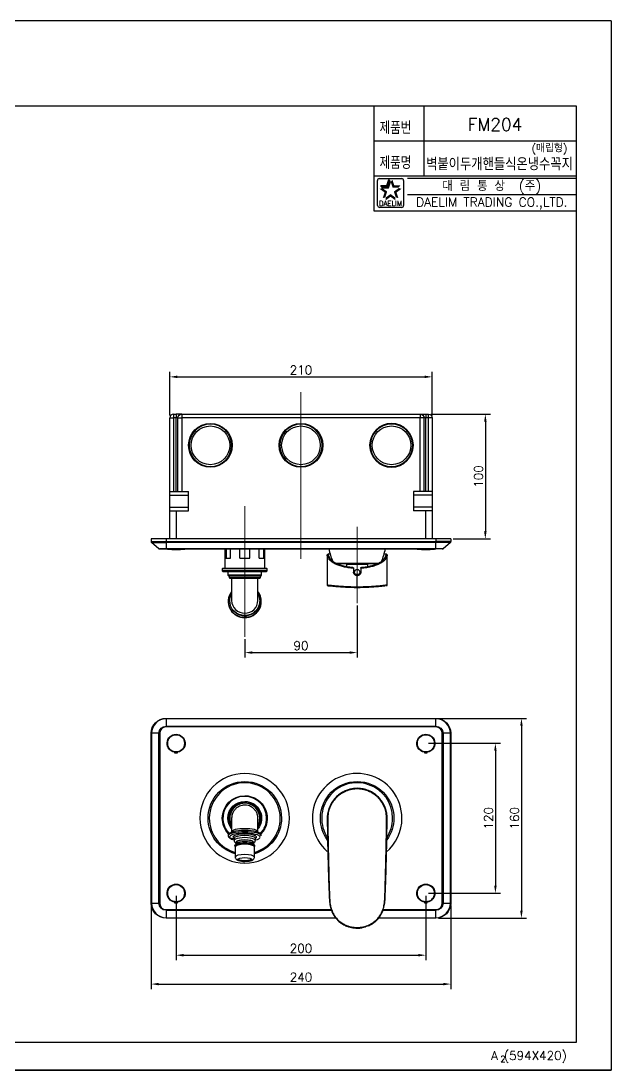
# Model space of a CAD drawing. Extents: x -3655 to -3061, y -16488 to -16068.
# Drawn here: x -3297.6 to -3061.4, y -16487.6 to -16067.6 of the extents above; entities that cross this region are included whole.
import ezdxf
from ezdxf.enums import TextEntityAlignment as Align

# ---------------------------------------------------------------- set-up
doc = ezdxf.new("R2010")
doc.units = 0
doc.header["$LTSCALE"] = 7
doc.header["$MEASUREMENT"] = 0
doc.linetypes.add('CENTER2', pattern=[28.575, 19.05, -3.175, 3.175, -3.175])
doc.layers.get('0').update_dxf_attribs({"color": 2, "linetype": 'CONTINUOUS'})
for name, color, linetype in [('D', 2, 'CONTINUOUS'), ('DIM', 2, 'CONTINUOUS'), ('DWG', 7, 'CONTINUOUS'), ('TXT', 4, 'CONTINUOUS')]:
    doc.layers.add(name, color=color, linetype=linetype)
doc.layers.add('중심선', color=1, linetype='CENTER2', lineweight=9)
doc.styles.add('GHS', font='ROMANS', dxfattribs={"bigfont": 'GHS'})
doc.styles.add('ROMANS', font='romans')

msp = doc.modelspace()

# ---------------------------------------------------------------- linework, layer by layer
for p, q in [((-3061.38, -16067.55), (-3655.38, -16067.55)), ((-3655.38, -16487.55), (-3061.38, -16487.55)), ((-3061.38, -16487.55), (-3655.38, -16487.55))]:
    msp.add_line(p, q)
at = {"color": 4}
for p, q in [((-3624.38, -16101.55), (-3075.38, -16101.55)), ((-3075.38, -16101.55), (-3075.38, -16476.55)), ((-3075.38, -16476.55), (-3624.38, -16476.55))]:
    msp.add_line(p, q, dxfattribs=at)
at = {"color": 7}
for p, q in [((-3156.38, -16101.55), (-3156.38, -16143.55)), ((-3136.38, -16101.55), (-3136.38, -16129.55)), ((-3156.38, -16115.55), (-3075.38, -16115.55)), ((-3156.38, -16129.55), (-3075.38, -16129.55)), ((-3156.38, -16143.55), (-3075.38, -16143.55))]:
    msp.add_line(p, q, dxfattribs=at)
at = {"color": 2, "linetype": 'Continuous'}
for p, q in [((-3154.9, -16141.42), (-3154.9, -16131.42)), ((-3154.15, -16130.67), (-3145.15, -16130.67)), ((-3144.4, -16131.42), (-3144.4, -16141.42)), ((-3142.88, -16130.55), (-3075.38, -16130.55)), ((-3142.88, -16137.05), (-3075.38, -16137.05)), ((-3145.15, -16142.17), (-3153.9, -16142.17))]:
    msp.add_line(p, q, dxfattribs=at)
at = {"color": 2}
for p, q in [((-3151.14, -16133.37), (-3150.39, -16131.06)), ((-3150.47, -16134.29), (-3149.72, -16131.98)), ((-3149.72, -16131.98), (-3150.39, -16131.06)), ((-3153.56, -16133.37), (-3151.14, -16133.37)), ((-3152.9, -16134.29), (-3153.56, -16133.37)), ((-3152.9, -16134.29), (-3150.47, -16134.29))]:
    msp.add_line(p, q, dxfattribs=at)
at = {"color": 2, "linetype": 'Continuous'}
for centre, radius, start, end in [((-3154.15, -16131.42), 0.75, 90, 180), ((-3145.15, -16131.42), 0.75, 0, 90), ((-3154.02, -16141.29), 0.884, 188.1301, 278.1301), ((-3145.15, -16141.42), 0.75, 270, 0)]:
    msp.add_arc(centre, radius, start, end, dxfattribs=at)
at = {"color": 2}
for points in [[(-3151.14, -16133.37), (-3150.47, -16134.29), (-3150.39, -16131.06), (-3149.72, -16131.98)], [(-3148.91, -16131.06), (-3149.57, -16131.98), (-3148.16, -16133.37), (-3148.82, -16134.29)], [(-3152.06, -16136.2), (-3150.98, -16135.85), (-3154.02, -16134.78), (-3152.94, -16134.43)], [(-3153.56, -16133.37), (-3152.9, -16134.29), (-3151.14, -16133.37), (-3150.47, -16134.29)], [(-3152.81, -16138.51), (-3151.73, -16138.16), (-3152.06, -16136.2), (-3150.98, -16135.85)], [(-3148.16, -16133.37), (-3148.82, -16134.29), (-3145.73, -16133.37), (-3146.4, -16134.29)], [(-3145.28, -16134.78), (-3146.35, -16134.43), (-3147.24, -16136.2), (-3148.32, -16135.85)], [(-3147.24, -16136.2), (-3148.32, -16135.85), (-3146.49, -16138.51), (-3147.57, -16138.16)], [(-3149.65, -16137.95), (-3149.65, -16136.82), (-3151.61, -16139.38), (-3151.61, -16138.24)], [(-3147.69, -16139.38), (-3147.69, -16138.24), (-3149.65, -16137.95), (-3149.65, -16136.82)]]:
    msp.add_solid(points, dxfattribs=at)
at = {"layer": 'D', "color": 2}
msp.add_line((-3061.38, -16067.55), (-3061.38, -16487.55), dxfattribs=at)
at = {"layer": 'D'}
for p, q in [((-3238.01, -16225.44), (-3238.01, -16208.04)), ((-3235.01, -16210.04), (-3136.01, -16210.04)), ((-3133.01, -16225.44), (-3133.01, -16208.04)), ((-3133.51, -16224.94), (-3109.69, -16224.94)), ((-3111.69, -16227.94), (-3111.69, -16271.94)), ((-3124.51, -16274.94), (-3109.69, -16274.94)), ((-3163, -16301.63), (-3163, -16322.42)), ((-3208.01, -16315.11), (-3208.01, -16322.42)), ((-3205.01, -16320.42), (-3166, -16320.42)), ((-3130.51, -16346.75), (-3095.24, -16346.75)), ((-3097.24, -16349.75), (-3097.24, -16423.75)), ((-3134.51, -16356.75), (-3105.67, -16356.75)), ((-3107.67, -16359.75), (-3107.67, -16413.75)), ((-3235.51, -16417.75), (-3235.51, -16443.59)), ((-3135.51, -16417.75), (-3135.51, -16443.59)), ((-3134.51, -16416.75), (-3105.67, -16416.75)), ((-3245.51, -16421.75), (-3245.51, -16455.15)), ((-3125.51, -16421.75), (-3125.51, -16455.15)), ((-3130.51, -16426.75), (-3095.24, -16426.75)), ((-3232.51, -16441.59), (-3138.51, -16441.59)), ((-3242.51, -16453.15), (-3128.51, -16453.15))]:
    msp.add_line(p, q, dxfattribs=at)
for points in [[(-3235.01, -16209.54), (-3235.01, -16210.54), (-3238.01, -16210.04)], [(-3136.01, -16209.54), (-3136.01, -16210.54), (-3133.01, -16210.04)], [(-3112.19, -16227.94), (-3111.19, -16227.94), (-3111.69, -16224.94)], [(-3112.19, -16271.94), (-3111.19, -16271.94), (-3111.69, -16274.94)], [(-3205.01, -16319.92), (-3205.01, -16320.92), (-3208.01, -16320.42)], [(-3166, -16319.92), (-3166, -16320.92), (-3163, -16320.42)], [(-3097.74, -16349.75), (-3096.74, -16349.75), (-3097.24, -16346.75)], [(-3108.17, -16359.75), (-3107.17, -16359.75), (-3107.67, -16356.75)], [(-3108.17, -16413.75), (-3107.17, -16413.75), (-3107.67, -16416.75)], [(-3097.74, -16423.75), (-3096.74, -16423.75), (-3097.24, -16426.75)], [(-3232.51, -16441.09), (-3232.51, -16442.09), (-3235.51, -16441.59)], [(-3138.51, -16441.09), (-3138.51, -16442.09), (-3135.51, -16441.59)], [(-3242.51, -16452.65), (-3242.51, -16453.65), (-3245.51, -16453.15)], [(-3128.51, -16452.65), (-3128.51, -16453.65), (-3125.51, -16453.15)]]:
    msp.add_solid(points, dxfattribs=at)
at = {"layer": 'DWG'}
for p, q in [((-3238.01, -16255.94), (-3238.01, -16226.44)), ((-3238.01, -16226.44), (-3236.51, -16226.44)), ((-3236.51, -16224.94), (-3236.51, -16226.44)), ((-3236.51, -16224.94), (-3235.51, -16224.94)), ((-3236.51, -16226.44), (-3236.51, -16255.94)), ((-3235.51, -16226.44), (-3236.51, -16226.44)), ((-3235.51, -16224.94), (-3235.51, -16226.44)), ((-3233.26, -16224.94), (-3235.51, -16224.94)), ((-3235.51, -16255.94), (-3235.51, -16226.44)), ((-3234.76, -16226.44), (-3235.51, -16226.44)), ((-3234.76, -16255.94), (-3234.76, -16226.44)), ((-3234.76, -16226.44), (-3233.26, -16226.44)), ((-3233.26, -16224.94), (-3137.76, -16224.94)), ((-3233.26, -16224.94), (-3233.26, -16226.44)), ((-3233.26, -16226.44), (-3233.26, -16255.94)), ((-3137.76, -16226.44), (-3233.26, -16226.44)), ((-3185.71, -16228.69), (-3185.71, -16228.94)), ((-3185.31, -16228.94), (-3185.31, -16228.69)), ((-3149.46, -16228.69), (-3149.46, -16228.94)), ((-3149.06, -16228.94), (-3149.06, -16228.69)), ((-3137.76, -16224.94), (-3137.76, -16226.44)), ((-3137.76, -16224.94), (-3135.51, -16224.94)), ((-3137.76, -16255.94), (-3137.76, -16226.44)), ((-3136.26, -16226.44), (-3137.76, -16226.44)), ((-3136.26, -16226.44), (-3136.26, -16255.94)), ((-3135.51, -16226.44), (-3136.26, -16226.44)), ((-3135.51, -16224.94), (-3135.51, -16226.44)), ((-3135.51, -16224.94), (-3134.51, -16224.94)), ((-3135.51, -16255.94), (-3135.51, -16226.44)), ((-3134.51, -16226.44), (-3135.51, -16226.44)), ((-3134.51, -16226.44), (-3134.51, -16224.94)), ((-3134.51, -16255.94), (-3134.51, -16226.44)), ((-3133.01, -16226.44), (-3134.51, -16226.44)), ((-3133.01, -16226.44), (-3133.01, -16255.94)), ((-3194.26, -16237.24), (-3194.01, -16237.24)), ((-3194.01, -16237.64), (-3194.26, -16237.64)), ((-3176.77, -16237.24), (-3177.02, -16237.24)), ((-3177.02, -16237.64), (-3176.77, -16237.64)), ((-3158.01, -16237.24), (-3157.76, -16237.24)), ((-3157.76, -16237.64), (-3158.01, -16237.64)), ((-3140.52, -16237.24), (-3140.77, -16237.24)), ((-3140.77, -16237.64), (-3140.52, -16237.64)), ((-3185.71, -16245.94), (-3185.71, -16246.19)), ((-3185.31, -16246.19), (-3185.31, -16245.94)), ((-3149.46, -16245.94), (-3149.46, -16246.19)), ((-3149.06, -16246.19), (-3149.06, -16245.94)), ((-3238.01, -16257.44), (-3238.01, -16255.94)), ((-3238.01, -16255.94), (-3230.51, -16255.94)), ((-3238.01, -16262.24), (-3238.01, -16257.44)), ((-3238.01, -16257.44), (-3230.51, -16257.44)), ((-3230.51, -16257.44), (-3230.51, -16255.94)), ((-3230.51, -16262.24), (-3230.51, -16257.44)), ((-3140.51, -16255.94), (-3140.51, -16257.44)), ((-3133.01, -16255.94), (-3140.51, -16255.94)), ((-3140.51, -16257.44), (-3140.51, -16262.24)), ((-3133.01, -16257.44), (-3140.51, -16257.44)), ((-3133.01, -16255.94), (-3133.01, -16257.44)), ((-3133.01, -16257.44), (-3133.01, -16262.24)), ((-3238.01, -16263.74), (-3238.01, -16262.24)), ((-3238.01, -16262.24), (-3230.51, -16262.24)), ((-3230.51, -16263.74), (-3230.51, -16262.24)), ((-3140.51, -16262.24), (-3140.51, -16263.74)), ((-3133.01, -16262.24), (-3140.51, -16262.24)), ((-3133.01, -16262.24), (-3133.01, -16263.74)), ((-3238.01, -16274.94), (-3238.01, -16263.74)), ((-3238.01, -16263.74), (-3230.51, -16263.74)), ((-3235.51, -16263.74), (-3235.51, -16274.94)), ((-3133.01, -16263.74), (-3140.51, -16263.74)), ((-3135.51, -16274.94), (-3135.51, -16263.74)), ((-3133.01, -16263.74), (-3133.01, -16274.94)), ((-3245.51, -16274.94), (-3245.51, -16275.97)), ((-3239.51, -16274.94), (-3245.51, -16274.94)), ((-3239.51, -16274.94), (-3239.51, -16275.97)), ((-3131.51, -16274.94), (-3239.51, -16274.94)), ((-3131.51, -16274.94), (-3131.51, -16275.97)), ((-3125.51, -16274.94), (-3131.51, -16274.94)), ((-3125.51, -16274.94), (-3125.51, -16275.97)), ((-3245.51, -16275.97), (-3239.51, -16275.97)), ((-3242.39, -16278.83), (-3245.34, -16276.35)), ((-3245.34, -16276.35), (-3239.51, -16276.35)), ((-3242.39, -16278.83), (-3239.51, -16278.83)), ((-3239.51, -16278.94), (-3242.06, -16278.94)), ((-3239.51, -16275.97), (-3239.51, -16276.35)), ((-3239.51, -16275.97), (-3131.51, -16275.97)), ((-3131.51, -16276.35), (-3239.51, -16276.35)), ((-3239.51, -16276.35), (-3239.51, -16278.83)), ((-3239.51, -16278.83), (-3239.51, -16278.94)), ((-3239.51, -16278.83), (-3131.51, -16278.83)), ((-3131.51, -16278.94), (-3239.51, -16278.94)), ((-3238.97, -16278.96), (-3232.06, -16278.96)), ((-3216.01, -16278.94), (-3216.01, -16286.69)), ((-3216.01, -16278.94), (-3215.72, -16278.94)), ((-3215.72, -16282.69), (-3215.72, -16278.94)), ((-3215.5, -16278.94), (-3215.5, -16282.69)), ((-3210.01, -16278.94), (-3213.72, -16278.94)), ((-3213.72, -16282.69), (-3213.72, -16278.94)), ((-3210.01, -16282.69), (-3210.01, -16278.94)), ((-3202.31, -16278.94), (-3206.01, -16278.94)), ((-3206.01, -16282.69), (-3206.01, -16278.94)), ((-3202.31, -16282.69), (-3202.31, -16278.94)), ((-3200.53, -16278.94), (-3200.53, -16282.69)), ((-3200.01, -16278.94), (-3200.31, -16278.94)), ((-3200.31, -16282.69), (-3200.31, -16278.94)), ((-3200.01, -16286.69), (-3200.01, -16278.94)), ((-3138.97, -16278.96), (-3132.06, -16278.96)), ((-3131.51, -16275.97), (-3131.51, -16276.35)), ((-3125.51, -16275.97), (-3131.51, -16275.97)), ((-3125.69, -16276.35), (-3131.51, -16276.35)), ((-3131.51, -16278.83), (-3131.51, -16276.35)), ((-3131.51, -16278.83), (-3131.51, -16278.94)), ((-3128.64, -16278.83), (-3131.51, -16278.83)), ((-3128.96, -16278.94), (-3131.51, -16278.94)), ((-3125.69, -16276.35), (-3128.64, -16278.83)), ((-3215.72, -16282.69), (-3213.72, -16282.69)), ((-3210.01, -16282.69), (-3206.01, -16282.69)), ((-3202.31, -16282.69), (-3200.31, -16282.69)), ((-3175, -16281.19), (-3175, -16293.42)), ((-3174.6, -16281.88), (-3174.46, -16281.88)), ((-3174.54, -16280.94), (-3174.44, -16280.94)), ((-3174.44, -16280.94), (-3173.84, -16280.94)), ((-3152.19, -16280.94), (-3151.56, -16280.94)), ((-3151.56, -16280.94), (-3151.46, -16280.94)), ((-3151, -16293.42), (-3151, -16281.19)), ((-3216.76, -16286.69), (-3217.01, -16286.94)), ((-3217.01, -16286.94), (-3217.01, -16287.69)), ((-3199.01, -16286.94), (-3217.01, -16286.94)), ((-3216.76, -16286.69), (-3199.26, -16286.69)), ((-3199.01, -16286.94), (-3199.26, -16286.69)), ((-3199.01, -16287.69), (-3199.01, -16286.94)), ((-3171.51, -16284.67), (-3154.51, -16284.67)), ((-3155.21, -16284.94), (-3170.65, -16284.94)), ((-3167.27, -16285.17), (-3167.3, -16285.88)), ((-3158.73, -16285.17), (-3167.27, -16285.17)), ((-3164.45, -16286.66), (-3164.45, -16288.19)), ((-3161.55, -16286.43), (-3161.55, -16286.31)), ((-3161.55, -16286.66), (-3161.55, -16288.19)), ((-3158.7, -16285.9), (-3158.73, -16285.17)), ((-3217.01, -16287.69), (-3216.76, -16287.94)), ((-3199.01, -16287.69), (-3217.01, -16287.69)), ((-3216.76, -16287.94), (-3199.26, -16287.94)), ((-3214.76, -16287.94), (-3214.76, -16289.44)), ((-3214.76, -16289.44), (-3214.51, -16289.69)), ((-3201.26, -16289.44), (-3214.76, -16289.44)), ((-3214.51, -16289.69), (-3201.51, -16289.69)), ((-3214.26, -16289.69), (-3214.26, -16290.44)), ((-3214.26, -16290.44), (-3214.01, -16290.69)), ((-3201.76, -16290.44), (-3214.26, -16290.44)), ((-3214.01, -16290.69), (-3202.01, -16290.69)), ((-3202.01, -16290.69), (-3201.76, -16290.44)), ((-3201.76, -16290.44), (-3201.76, -16289.69)), ((-3201.51, -16289.69), (-3201.26, -16289.44)), ((-3201.26, -16289.44), (-3201.26, -16287.94)), ((-3199.26, -16287.94), (-3199.01, -16287.69)), ((-3163, -16294.19), (-3163, -16289.64)), ((-3163, -16294.44), (-3163, -16294.19)), ((-3214.64, -16299.9), (-3214.64, -16300.03)), ((-3201.39, -16300.03), (-3201.39, -16299.9)), ((-3239.51, -16346.75), (-3239.51, -16346.93)), ((-3239.51, -16346.75), (-3131.51, -16346.75)), ((-3131.51, -16346.93), (-3239.51, -16346.93)), ((-3239.51, -16346.93), (-3239.51, -16349.88)), ((-3239.51, -16349.88), (-3239.51, -16350.2)), ((-3239.51, -16349.88), (-3131.51, -16349.88)), ((-3131.51, -16350.2), (-3239.51, -16350.2)), ((-3131.51, -16346.75), (-3131.51, -16346.93)), ((-3131.51, -16349.88), (-3131.51, -16346.93)), ((-3131.51, -16349.88), (-3131.51, -16350.2)), ((-3245.51, -16352.75), (-3245.34, -16352.75)), ((-3245.51, -16420.75), (-3245.51, -16352.75)), ((-3245.34, -16352.75), (-3245.34, -16420.75)), ((-3242.39, -16352.75), (-3245.34, -16352.75)), ((-3242.39, -16352.75), (-3242.06, -16352.75)), ((-3242.39, -16420.75), (-3242.39, -16352.75)), ((-3242.06, -16352.75), (-3242.06, -16420.75)), ((-3128.96, -16352.75), (-3128.64, -16352.75)), ((-3128.96, -16420.75), (-3128.96, -16352.75)), ((-3128.64, -16352.75), (-3128.64, -16420.75)), ((-3125.69, -16352.75), (-3128.64, -16352.75)), ((-3125.69, -16420.75), (-3125.69, -16352.75)), ((-3125.69, -16352.75), (-3125.51, -16352.75)), ((-3125.51, -16352.75), (-3125.51, -16420.75)), ((-3235.96, -16360.35), (-3235.96, -16360.22)), ((-3235.96, -16360.75), (-3235.96, -16360.35)), ((-3235.96, -16360.48), (-3235.06, -16360.48)), ((-3235.06, -16360.75), (-3235.96, -16360.75)), ((-3235.06, -16360.22), (-3235.06, -16360.35)), ((-3235.06, -16360.35), (-3235.06, -16360.75)), ((-3135.96, -16360.35), (-3135.96, -16360.22)), ((-3135.96, -16360.75), (-3135.96, -16360.35)), ((-3135.06, -16360.48), (-3135.96, -16360.48)), ((-3135.06, -16360.75), (-3135.96, -16360.75)), ((-3135.06, -16360.22), (-3135.06, -16360.35)), ((-3135.06, -16360.35), (-3135.06, -16360.75)), ((-3163, -16375.02), (-3163, -16374.77)), ((-3214.64, -16393.35), (-3214.64, -16393.83)), ((-3212.26, -16394.8), (-3212.26, -16395.62)), ((-3211.36, -16396.34), (-3211.36, -16396.95)), ((-3204.66, -16396.95), (-3204.66, -16396.34)), ((-3203.76, -16395.62), (-3203.76, -16394.8)), ((-3201.39, -16393.83), (-3201.39, -16393.35)), ((-3212.06, -16397.79), (-3212.06, -16397.94)), ((-3211.86, -16398.18), (-3211.86, -16402.29)), ((-3211.24, -16396.84), (-3211.72, -16397.29)), ((-3204.3, -16397.29), (-3204.79, -16396.84)), ((-3204.16, -16402.29), (-3204.16, -16398.18)), ((-3203.96, -16397.94), (-3203.96, -16397.79)), ((-3245.51, -16420.75), (-3245.34, -16420.75)), ((-3245.34, -16420.75), (-3242.39, -16420.75)), ((-3242.39, -16420.75), (-3242.06, -16420.75)), ((-3235.96, -16420.35), (-3235.96, -16420.22)), ((-3235.96, -16420.75), (-3235.96, -16420.35)), ((-3235.96, -16420.48), (-3235.06, -16420.48)), ((-3235.06, -16420.75), (-3235.96, -16420.75)), ((-3235.06, -16420.22), (-3235.06, -16420.35)), ((-3235.06, -16420.35), (-3235.06, -16420.75)), ((-3135.96, -16420.35), (-3135.96, -16420.22)), ((-3135.96, -16420.75), (-3135.96, -16420.35)), ((-3135.96, -16420.48), (-3135.06, -16420.48)), ((-3135.06, -16420.75), (-3135.96, -16420.75)), ((-3135.06, -16420.22), (-3135.06, -16420.35)), ((-3135.06, -16420.35), (-3135.06, -16420.75)), ((-3128.96, -16420.75), (-3128.64, -16420.75)), ((-3128.64, -16420.75), (-3125.69, -16420.75)), ((-3125.69, -16420.75), (-3125.51, -16420.75)), ((-3239.51, -16423.3), (-3173.42, -16423.3)), ((-3239.51, -16423.3), (-3239.51, -16423.63)), ((-3173.32, -16423.63), (-3239.51, -16423.63)), ((-3239.51, -16423.63), (-3239.51, -16426.57)), ((-3131.51, -16423.63), (-3152.68, -16423.63)), ((-3152.57, -16423.3), (-3131.51, -16423.3)), ((-3131.51, -16423.3), (-3131.51, -16423.63)), ((-3131.51, -16426.57), (-3131.51, -16423.63)), ((-3239.51, -16426.57), (-3171.54, -16426.57)), ((-3239.51, -16426.57), (-3239.51, -16426.75)), ((-3171.38, -16426.75), (-3239.51, -16426.75)), ((-3131.51, -16426.75), (-3154.42, -16426.75)), ((-3154.28, -16426.57), (-3131.51, -16426.57)), ((-3131.51, -16426.57), (-3131.51, -16426.75))]:
    msp.add_line(p, q, dxfattribs=at)
for centre, radius in [((-3221.76, -16237.44), 8.75), ((-3185.51, -16237.44), 8.75), ((-3221.76, -16237.44), 7.75), ((-3185.51, -16237.44), 7.75), ((-3149.26, -16237.44), 7.75), ((-3235.51, -16356.75), 3.46), ((-3135.51, -16356.75), 3.46), ((-3235.51, -16416.75), 3.46), ((-3135.51, -16416.75), 3.46)]:
    msp.add_circle(centre, radius, dxfattribs=at)
at = {"layer": 'DWG', "extrusion": (0, 0, -1)}
for centre, radius in [((3149.26, -16237.44), 8.75), ((3221.76, -16237.44), 8.5), ((3185.51, -16237.44), 8.5), ((3149.26, -16237.44), 8.5), ((3235.51, -16356.75), 3.5), ((3135.51, -16356.75), 3.5), ((3235.51, -16416.75), 3.5), ((3135.51, -16416.75), 3.5)]:
    msp.add_circle(centre, radius, dxfattribs=at)
at = {"layer": 'DWG', "extrusion": (1.22465e-16, 0, -1)}
msp.add_circle((3208.01, -16386.75), 17.93, dxfattribs=at)
at = {"layer": 'DWG'}
for centre, radius, start, end in [((-3236.51, -16226.44), 1.5, 90, 180), ((-3245.01, -16275.97), 0.5, 180, 230), ((-3242.06, -16278.44), 0.5, 230, 270), ((-3238.96, -16278.91), 0.05, 226.9194, 262.1563), ((-3235.51, -16253.86), 25.33, 262.1563, 270), ((-3235.51, -16253.86), 25.33, 270, 277.8437), ((-3232.06, -16278.91), 0.05, 277.8437, 313.0806), ((-3154.56, -16275.64), 20, 189.5127, 204.3112), ((-3171.47, -16275.64), 20, 335.6053, 350.4873), ((-3138.96, -16278.91), 0.05, 226.9194, 262.1563), ((-3135.51, -16253.86), 25.33, 262.1563, 270), ((-3135.51, -16253.86), 25.33, 270, 277.8437), ((-3132.06, -16278.91), 0.05, 277.8437, 313.0806), ((-3128.96, -16278.44), 0.5, 270, 310), ((-3126.01, -16275.97), 0.5, 310, 0), ((-3166.77, -16285.19), 0.5, 149.9989, 177.5), ((-3159.23, -16285.19), 0.5, 2.5, 30.0011), ((-3239.51, -16352.75), 5.82, 90, 180), ((-3239.51, -16352.75), 2.55, 90, 180), ((-3131.51, -16352.75), 5.82, 0, 90), ((-3131.51, -16352.75), 2.55, 0, 90), ((-3163.01, -16386.75), 17.93, 0, 228.15), ((-3208.01, -16386.75), 14.2, 0, 180), ((-3163.01, -16386.75), 14.2, 0, 213.4688), ((-3208.01, -16386.74), 8.75, 90, 223.9988), ((-3208.01, -16386.74), 8.75, 0, 90), ((-3208.01, -16386.74), 6.5, 90, 214.5544), ((-3208.01, -16386.74), 6, 90, 207.99), ((-3208.01, -16386.74), 6.5, 0, 90), ((-3208.01, -16386.74), 6, 0, 90), ((-3208.01, -16386.75), 14.2, 180, 254.2612), ((-3208.01, -16386.75), 14.2, 285.7331, 0), ((-3208.01, -16386.74), 6.5, 325.1081, 360), ((-3208.01, -16386.74), 6, 333.1294, 0), ((-3208.01, -16386.74), 8.75, 315.9956, 0), ((-3163.01, -16386.75), 17.93, 310.6069, 0), ((-3163.01, -16386.75), 14.2, 326.5987, 0), ((-3239.51, -16420.75), 5.82, 180, 270), ((-3239.51, -16420.75), 2.55, 180, 270), ((-3131.51, -16420.75), 2.55, 270, 0), ((-3131.51, -16420.75), 5.82, 270, 0)]:
    msp.add_arc(centre, radius, start, end, dxfattribs=at)
at = {"layer": 'DWG', "extrusion": (0, 0, -1)}
for centre, radius, start, end in [((3233.26, -16226.44), 1.5, 0, 90), ((3137.76, -16226.44), 1.5, 90, 180), ((3134.51, -16226.44), 1.5, 90, 180), ((3239.51, -16352.75), 6, 0, 90), ((3239.51, -16352.75), 2.87, 0, 90), ((3131.51, -16352.75), 6, 90, 180), ((3131.51, -16352.75), 2.87, 90, 180), ((3235.51, -16356.75), 3.62, 277.131, 262.869), ((3135.51, -16356.75), 3.62, 277.131, 262.869), ((3208.01, -16386.75), 14.7, 360, 180), ((3163.01, -16386.75), 14.7, 360, 180), ((3208.01, -16386.74), 9, 360, 90), ((3208.01, -16386.74), 6.75, 0, 90), ((3208.01, -16386.74), 9, 90, 223.9819), ((3208.01, -16386.74), 6.75, 90, 217.4681), ((3208.01, -16386.74), 6.25, 360, 90), ((3208.01, -16386.74), 6.25, 90, 211.4044), ((3208.01, -16386.75), 14.7, 285.1819, 360), ((3208.01, -16386.74), 9, 316.0125, 360), ((3208.01, -16386.74), 6.75, 321.5419, 360), ((3208.01, -16386.74), 6.25, 328.9556, 360), ((3208.01, -16386.75), 14.7, 180, 254.8125), ((3163.01, -16386.75), 14.7, 323.5556, 360), ((3163.01, -16386.75), 14.7, 180, 215.91), ((3235.51, -16416.75), 3.62, 277.131, 262.869), ((3135.51, -16416.75), 3.62, 277.131, 262.869), ((3239.51, -16420.75), 6, 270, 0), ((3239.51, -16420.75), 2.87, 270, 0), ((3131.51, -16420.75), 2.87, 180, 270), ((3131.51, -16420.75), 6, 180, 270)]:
    msp.add_arc(centre, radius, start, end, dxfattribs=at)
at = {"layer": 'DWG'}
for centre, major_axis, ratio, start_param, end_param in [((-3174.6, -16282.11), (-0.236, -0.083), 0.896439, 4.40667, 5.908945), ((-3174.54, -16281.19), (0, 0.25), 0.982039, 0, 1.570796), ((-3151.46, -16281.19), (0, 0.25), 0.982039, 4.712391, 6.283185), ((-3151.41, -16282.11), (0.236, -0.083), 0.896439, 0.374241, 1.876472), ((-3174.75, -16293.42), (0.033, 0.248), 0.999901, 1.702067, 3.141593), ((-3151.25, -16293.42), (-0.033, 0.248), 0.999901, 3.141601, 4.581122), ((-3208.01, -16299.9), (6.62, 0), 0.966252, 2.51131, 4.712389), ((-3208.01, -16300.03), (-6.62, 0), 0.966252, 0, 3.141593), ((-3208.01, -16299.77), (-6.12, 0), 0.966252, 0, 3.655538), ((-3208.01, -16299.77), (-6.12, 0), 0.966252, 5.775916, 6.283185), ((-3208.01, -16299.9), (6.62, 0), 0.966252, 4.712389, 6.283185), ((-3208.01, -16299.9), (6.62, 0), 0.966252, 0, 0.649524), ((-3174.75, -16386.93), (0.25, 0.003), 0.001844, 1.702067, 3.141593), ((-3151.41, -16384.87), (-0.247, -0.041), 0.418016, 3.141592, 4.643821), ((-3151.25, -16386.93), (-0.25, 0.003), 0.001844, 3.141596, 4.58111), ((-3208.01, -16393.35), (6.62, 0), 0.257597, 1.570796, 3.141593), ((-3208.01, -16393.83), (-6.62, 0), 0.257597, 3.141593, 6.283185), ((-3208.01, -16393.35), (6.62, 0), 0.257597, 0, 1.570796), ((-3174.71, -16389.69), (0.25, 0.003), 0.001837, 1.701635, 3.13886), ((-3151.29, -16389.69), (-0.25, 0.003), 0.001837, 3.141593, 4.58155), ((-3208.01, -16393.83), (-6.62, 0), 0.257597, 0, 0.797179), ((-3208.01, -16394.32), (6.12, 0), 0.257597, 1.570796, 3.945546), ((-3208.01, -16394.32), (-4.75, 0), 0.257597, 2.678698, 6.283185), ((-3208.01, -16394.32), (-4.75, 0), 0.257597, 0, 0.462894), ((-3208.01, -16394.8), (4.25, 0), 0.257597, 1.570796, 3.141591), ((-3208.01, -16395.62), (-4.25, 0), 0.257597, 3.140317, 6.283185), ((-3208.01, -16397.79), (4.05, 0), 0.257597, 1.570796, 3.141593), ((-3208.01, -16396.34), (3.5, 0), 0.257597, 1.570797, 3.435431), ((-3208.01, -16396.34), (-3.35, 0), 0.257597, 3.141593, 6.283185), ((-3208.01, -16397.07), (-3.35, 0), 0.257597, 3.411475, 6.013303), ((-3208.01, -16394.32), (6.12, 0), 0.257597, 0, 1.570797), ((-3208.01, -16394.8), (4.25, 0), 0.257597, 0.01718, 1.570796), ((-3208.01, -16396.34), (3.5, 0), 0.257597, 0, 1.570796), ((-3208.01, -16397.79), (4.05, 0), 0.257597, 0, 1.570797), ((-3208.01, -16396.34), (3.5, 0), 0.257597, 5.989349, 6.283185), ((-3208.01, -16394.32), (6.12, 0), 0.257597, 5.479232, 6.283185), ((-3208.01, -16397.94), (-4.05, 0), 0.257597, 2.972928, 6.283185), ((-3208.01, -16398.18), (-3.85, 0), 0.257597, 3.141593, 6.283185), ((-3208.01, -16402.29), (-3.85, 0), 0.257597, 3.142281, 6.283185), ((-3208.01, -16403.01), (2.53, 0), 0.257597, 3.141591, 6.283185), ((-3158.48, -16429.55), (-0.1, 0.229), 0.04618, 3.165612, 4.692285)]:
    msp.add_ellipse(centre, major_axis=major_axis, ratio=ratio, start_param=start_param, end_param=end_param, dxfattribs=at)
for major_axis in [(2.85, 0), (-2.78, 0)]:
    msp.add_ellipse((-3208.01, -16403.25), major_axis=major_axis, ratio=0.257597, dxfattribs=at)
for points, degree in [([(-3180.96, -16230.19), (-3181.09, -16230.19), (-3181.22, -16230.19)], 2), ([(-3174.58, -16281), (-3174.69, -16281.11), (-3174.64, -16281.41), (-3174.46, -16281.88)], 3), ([(-3174.58, -16281), (-3174.6, -16281.03), (-3174.61, -16281.09), (-3174.6, -16281.16)], 3), ([(-3164.45, -16286.43), (-3164.68, -16286.42), (-3165.15, -16286.38), (-3165.93, -16286.3), (-3166.8, -16286.18), (-3167.74, -16286.01), (-3168.72, -16285.79), (-3169.64, -16285.52), (-3170.47, -16285.23), (-3171.25, -16284.9), (-3171.97, -16284.54), (-3172.61, -16284.16), (-3173.16, -16283.76), (-3173.64, -16283.34), (-3174.03, -16282.9), (-3174.36, -16282.43), (-3174.53, -16282.07), (-3174.6, -16281.88)], 3), ([(-3174.59, -16281.23), (-3174.56, -16281.42), (-3174.45, -16281.7), (-3174.28, -16282.04)], 3), ([(-3174.44, -16280.94), (-3174.51, -16280.94), (-3174.55, -16280.96), (-3174.58, -16281)], 3), ([(-3174.46, -16281.88), (-3174.4, -16281.93), (-3174.34, -16281.99), (-3174.28, -16282.04)], 3), ([(-3174.28, -16282.04), (-3174.22, -16282.18), (-3174.14, -16282.31), (-3174.06, -16282.44)], 3), ([(-3174.06, -16282.44), (-3173.99, -16282.58), (-3173.9, -16282.73), (-3173.81, -16282.87)], 3), ([(-3151.41, -16281.88), (-3151.46, -16282.04), (-3151.61, -16282.36), (-3151.9, -16282.8), (-3152.26, -16283.23), (-3152.7, -16283.64), (-3153.21, -16284.03), (-3153.79, -16284.4), (-3154.45, -16284.76), (-3155.16, -16285.08), (-3155.92, -16285.37), (-3156.81, -16285.66), (-3157.75, -16285.9), (-3158.66, -16286.09), (-3159.47, -16286.22), (-3160.23, -16286.32), (-3160.93, -16286.39), (-3161.35, -16286.42), (-3161.55, -16286.43)], 3), ([(-3152.58, -16283.33), (-3152.31, -16283.05), (-3152.1, -16282.75), (-3151.94, -16282.44)], 3), ([(-3151.94, -16282.44), (-3151.86, -16282.31), (-3151.79, -16282.18), (-3151.72, -16282.04)], 3), ([(-3151.72, -16282.04), (-3151.56, -16281.7), (-3151.44, -16281.42), (-3151.41, -16281.23)], 3), ([(-3151.72, -16282.04), (-3151.66, -16281.99), (-3151.6, -16281.93), (-3151.54, -16281.88)], 3), ([(-3151.42, -16281), (-3151.45, -16280.96), (-3151.5, -16280.94), (-3151.56, -16280.94)], 3), ([(-3151.54, -16281.88), (-3151.36, -16281.41), (-3151.31, -16281.11), (-3151.42, -16281)], 3), ([(-3151.54, -16281.88), (-3151.49, -16281.88), (-3151.45, -16281.88), (-3151.41, -16281.88)], 3), ([(-3151.4, -16281.12), (-3151.39, -16281.07), (-3151.4, -16281.03), (-3151.42, -16281)], 3), ([(-3154.35, -16284.68), (-3154.16, -16284.57), (-3153.98, -16284.46), (-3153.8, -16284.35)], 3), ([(-3174.96, -16293.43), (-3174.98, -16293.42), (-3174.99, -16293.42), (-3175, -16293.42)], 3), ([(-3202.71, -16297.07), (-3202.26, -16297.89), (-3202.01, -16298.83), (-3202.01, -16299.77)], 3), ([(-3175, -16386.94), (-3174.99, -16387.4), (-3174.98, -16388.31), (-3174.97, -16389.23), (-3174.96, -16389.69)], 3), ([(-3174.78, -16386.93), (-3174.78, -16387.39), (-3174.76, -16388.31), (-3174.75, -16389.23), (-3174.74, -16389.69)], 3), ([(-3151.26, -16389.69), (-3151.25, -16389.23), (-3151.24, -16388.31), (-3151.23, -16387.39), (-3151.22, -16386.93)], 3), ([(-3151.04, -16389.69), (-3151.03, -16389.23), (-3151.02, -16388.31), (-3151.01, -16387.4), (-3151, -16386.94)], 3), ([(-3174.74, -16389.69), (-3174.73, -16390.98), (-3174.69, -16393.47), (-3174.63, -16396.93), (-3174.57, -16400.1), (-3174.5, -16403.2), (-3174.42, -16406.46), (-3174.34, -16409.75), (-3174.24, -16413.02), (-3174.14, -16416.24), (-3174.06, -16418.33), (-3174.02, -16419.36)], 3), ([(-3151.98, -16419.36), (-3151.94, -16418.33), (-3151.86, -16416.24), (-3151.76, -16413.02), (-3151.67, -16409.75), (-3151.58, -16406.46), (-3151.5, -16403.21), (-3151.44, -16400.1), (-3151.37, -16396.93), (-3151.31, -16393.48), (-3151.28, -16390.98), (-3151.26, -16389.69)], 3), ([(-3158.38, -16429.78), (-3158.38, -16429.78), (-3158.38, -16429.78), (-3158.38, -16429.78)], 3)]:
    msp.add_open_spline(points, degree=degree, dxfattribs=at)
for points, knots in [([(-3175, -16281.49), (-3175, -16281.48), (-3175.01, -16281.38), (-3174.98, -16281.23), (-3174.85, -16281.2), (-3174.79, -16281.19)], [0, 0, 0, 0, 0.041543, 0.51929, 1, 1, 1, 1]), ([(-3174.84, -16282.11), (-3174.89, -16281.98), (-3174.97, -16281.74), (-3175, -16281.56), (-3175, -16281.49)], [0, 0, 0, 0, 0.530336, 1, 1, 1, 1]), ([(-3164.45, -16286.66), (-3164.8, -16286.63), (-3165.51, -16286.58), (-3166.56, -16286.46), (-3167.87, -16286.24), (-3169.41, -16285.88), (-3171.58, -16285.14), (-3173.27, -16284.16), (-3174.22, -16283.2), (-3174.63, -16282.6), (-3174.77, -16282.28), (-3174.84, -16282.11)], [0, 0, 0, 0, 0.06628, 0.133296, 0.20115, 0.327654, 0.460702, 0.721067, 0.853008, 0.921907, 1, 1, 1, 1]), ([(-3174.75, -16281.27), (-3174.75, -16281.25), (-3174.76, -16281.14), (-3174.73, -16280.98), (-3174.6, -16280.96), (-3174.54, -16280.94)], [0, 0, 0, 0, 0.068435, 0.535206, 1, 1, 1, 1]), ([(-3174.6, -16281.88), (-3174.64, -16281.74), (-3174.72, -16281.51), (-3174.74, -16281.33), (-3174.75, -16281.27)], [0, 0, 0, 0, 0.566346, 1, 1, 1, 1]), ([(-3174.46, -16281.88), (-3174.41, -16282.02), (-3174.19, -16282.48), (-3173.61, -16283.23), (-3172.58, -16284.06), (-3171.29, -16284.78), (-3169.79, -16285.37), (-3168.13, -16285.83), (-3166.36, -16286.15), (-3165.12, -16286.27), (-3164.48, -16286.31), (-3164.45, -16286.31)], [0, 0, 0, 0, 0.060275, 0.19377, 0.327265, 0.460759, 0.594254, 0.727749, 0.861244, 0.994739, 1, 1, 1, 1]), ([(-3161.55, -16286.31), (-3161.53, -16286.31), (-3160.89, -16286.27), (-3159.64, -16286.15), (-3157.88, -16285.83), (-3156.22, -16285.37), (-3154.71, -16284.78), (-3153.42, -16284.06), (-3152.39, -16283.23), (-3151.81, -16282.48), (-3151.59, -16282.02), (-3151.54, -16281.88)], [0, 0, 0, 0, 0.00517, 0.138684, 0.272198, 0.405711, 0.539225, 0.672739, 0.806252, 0.939766, 1, 1, 1, 1]), ([(-3151.16, -16282.11), (-3151.23, -16282.27), (-3151.36, -16282.58), (-3151.76, -16283.18), (-3152.44, -16283.88), (-3153.57, -16284.65), (-3154.99, -16285.34), (-3156.67, -16285.91), (-3158.4, -16286.3), (-3160.03, -16286.55), (-3161.05, -16286.62), (-3161.55, -16286.66)], [0, 0, 0, 0, 0.07497, 0.141396, 0.275736, 0.40933, 0.542046, 0.678869, 0.809025, 0.905314, 1, 1, 1, 1]), ([(-3151.46, -16280.94), (-3151.42, -16280.95), (-3151.33, -16280.96), (-3151.26, -16281.05), (-3151.25, -16281.17), (-3151.25, -16281.24), (-3151.25, -16281.25)], [0, 0, 0, 0, 0.312427, 0.625845, 0.940239, 1, 1, 1, 1]), ([(-3151.25, -16281.25), (-3151.26, -16281.32), (-3151.28, -16281.5), (-3151.36, -16281.74), (-3151.41, -16281.88)], [0, 0, 0, 0, 0.441567, 1, 1, 1, 1]), ([(-3151.22, -16281.19), (-3151.17, -16281.2), (-3151.08, -16281.21), (-3151.01, -16281.3), (-3151, -16281.41), (-3151, -16281.48), (-3151, -16281.49)], [0, 0, 0, 0, 0.320219, 0.638154, 0.955701, 1, 1, 1, 1]), ([(-3151, -16281.49), (-3151.01, -16281.56), (-3151.03, -16281.73), (-3151.12, -16281.98), (-3151.16, -16282.11)], [0, 0, 0, 0, 0.468393, 1, 1, 1, 1]), ([(-3164.45, -16286.43), (-3164.45, -16286.44), (-3164.45, -16286.46), (-3164.45, -16286.5), (-3164.45, -16286.52), (-3164.45, -16286.57), (-3164.45, -16286.6), (-3164.45, -16286.64), (-3164.45, -16286.65), (-3164.45, -16286.66)], [0, 0, 0, 0, 0.299696, 0.299696, 0.599475, 0.599475, 0.897929, 0.897929, 1, 1, 1, 1]), ([(-3163, -16289.24), (-3163.12, -16289.24), (-3163.23, -16289.22), (-3163.45, -16289.15), (-3163.55, -16289.09), (-3163.73, -16288.95), (-3163.82, -16288.87), (-3163.94, -16288.67), (-3163.99, -16288.56), (-3164.05, -16288.33), (-3164.06, -16288.2), (-3164.03, -16287.97), (-3164, -16287.86), (-3163.91, -16287.65), (-3163.84, -16287.55), (-3163.68, -16287.38), (-3163.59, -16287.31), (-3163.38, -16287.2), (-3163.26, -16287.17), (-3163.1, -16287.15), (-3163.05, -16287.14), (-3163, -16287.14)], [0, 0, 0, 0, 0.10463, 0.10463, 0.209106, 0.209106, 0.31591, 0.31591, 0.425297, 0.425297, 0.53312, 0.53312, 0.637732, 0.637732, 0.742158, 0.742158, 0.84897, 0.84897, 0.956763, 0.956763, 1, 1, 1, 1]), ([(-3163, -16287.14), (-3162.89, -16287.14), (-3162.77, -16287.16), (-3162.55, -16287.24), (-3162.44, -16287.3), (-3162.26, -16287.44), (-3162.18, -16287.53), (-3162.05, -16287.73), (-3162.01, -16287.84), (-3161.95, -16288.07), (-3161.95, -16288.19), (-3161.97, -16288.41), (-3162, -16288.53), (-3162.1, -16288.73), (-3162.16, -16288.83), (-3162.32, -16289), (-3162.42, -16289.07), (-3162.63, -16289.18), (-3162.75, -16289.22), (-3162.91, -16289.24), (-3162.96, -16289.24), (-3163, -16289.24)], [0, 0, 0, 0, 0.105916, 0.105916, 0.211744, 0.211744, 0.318888, 0.318888, 0.426584, 0.426584, 0.53207, 0.53207, 0.636086, 0.636086, 0.742147, 0.742147, 0.851212, 0.851212, 0.95977, 0.95977, 1, 1, 1, 1]), ([(-3161.55, -16286.66), (-3161.55, -16286.63), (-3161.55, -16286.6), (-3161.55, -16286.55), (-3161.55, -16286.52), (-3161.55, -16286.48), (-3161.55, -16286.46), (-3161.55, -16286.44), (-3161.55, -16286.43), (-3161.55, -16286.43)], [0, 0, 0, 0, 0.295569, 0.295569, 0.591009, 0.591009, 0.888369, 0.888369, 1, 1, 1, 1]), ([(-3213.26, -16290.69), (-3213.26, -16291.89), (-3213.26, -16293.6), (-3213.26, -16295.86), (-3213.26, -16297.25), (-3213.26, -16298.31), (-3213.26, -16299.14), (-3213.26, -16299.49), (-3213.26, -16299.6)], [0, 0, 0, 0, 0.297498, 0.433906, 0.562506, 0.683514, 0.796562, 1, 1, 1, 1]), ([(-3202.76, -16299.6), (-3202.76, -16299.49), (-3202.76, -16299.14), (-3202.76, -16298.31), (-3202.76, -16297.25), (-3202.76, -16295.86), (-3202.76, -16293.6), (-3202.76, -16291.89), (-3202.76, -16290.69)], [0, 0, 0, 0, 0.203438, 0.316486, 0.437494, 0.566094, 0.702502, 1, 1, 1, 1]), ([(-3163, -16289.64), (-3163.16, -16289.64), (-3163.33, -16289.61), (-3163.63, -16289.51), (-3163.78, -16289.43), (-3164.03, -16289.23), (-3164.14, -16289.1), (-3164.31, -16288.83), (-3164.38, -16288.67), (-3164.44, -16288.41), (-3164.45, -16288.3), (-3164.45, -16288.19)], [0, 0, 0, 0, 0.213876, 0.213876, 0.427687, 0.427687, 0.642482, 0.642482, 0.857981, 0.857981, 1, 1, 1, 1]), ([(-3161.55, -16288.19), (-3161.55, -16288.35), (-3161.58, -16288.52), (-3161.69, -16288.82), (-3161.77, -16288.97), (-3161.97, -16289.22), (-3162.09, -16289.33), (-3162.37, -16289.51), (-3162.52, -16289.57), (-3162.78, -16289.63), (-3162.89, -16289.64), (-3163, -16289.64)], [0, 0, 0, 0, 0.21387, 0.21387, 0.427673, 0.427673, 0.642476, 0.642476, 0.857972, 0.857972, 1, 1, 1, 1]), ([(-3174.95, -16293.42), (-3174.95, -16293.43), (-3174.95, -16293.47), (-3174.93, -16293.54), (-3174.88, -16293.6), (-3174.84, -16293.63), (-3174.82, -16293.65)], [0, 0, 0, 0, 0.150127, 0.429162, 0.716807, 1, 1, 1, 1]), ([(-3163, -16294.19), (-3163.4, -16294.19), (-3164.25, -16294.19), (-3165.6, -16294.16), (-3167.06, -16294.11), (-3168.61, -16294.03), (-3170.18, -16293.92), (-3171.85, -16293.78), (-3173.34, -16293.62), (-3174.39, -16293.5), (-3174.78, -16293.45), (-3174.87, -16293.44)], [0, 0, 0, 0, 0.070011, 0.149486, 0.238422, 0.336826, 0.444702, 0.562048, 0.725024, 0.871042, 1, 1, 1, 1]), ([(-3174.86, -16293.62), (-3174.83, -16293.63), (-3174.78, -16293.63), (-3174.69, -16293.65), (-3174.61, -16293.66), (-3174.52, -16293.67), (-3174.37, -16293.69), (-3174.23, -16293.7), (-3174.14, -16293.72)], [0, 0, 0, 0, 0.191207, 0.342789, 0.443644, 0.573111, 0.758561, 1, 1, 1, 1]), ([(-3163, -16294.44), (-3163.24, -16294.44), (-3163.71, -16294.44), (-3164.6, -16294.43), (-3165.62, -16294.41), (-3166.56, -16294.37), (-3167.24, -16294.34), (-3167.93, -16294.31), (-3168.78, -16294.26), (-3170.07, -16294.17), (-3171.52, -16294.04), (-3172.95, -16293.89), (-3173.84, -16293.79), (-3174.22, -16293.74), (-3174.33, -16293.73)], [0, 0, 0, 0, 0.046796, 0.093663, 0.176559, 0.250206, 0.28487, 0.320923, 0.397188, 0.472303, 0.620505, 0.770776, 0.92276, 1, 1, 1, 1]), ([(-3151.32, -16293.46), (-3151.42, -16293.47), (-3151.68, -16293.5), (-3152.28, -16293.58), (-3153.2, -16293.68), (-3154.61, -16293.82), (-3156.55, -16293.98), (-3158.88, -16294.11), (-3161.03, -16294.18), (-3162.38, -16294.19), (-3163, -16294.19)], [0, 0, 0, 0, 0.074033, 0.176523, 0.287274, 0.406277, 0.587807, 0.747277, 0.884673, 1, 1, 1, 1]), ([(-3151.68, -16293.73), (-3151.79, -16293.74), (-3152.17, -16293.79), (-3153.07, -16293.9), (-3154.29, -16294.02), (-3155.4, -16294.12), (-3156.3, -16294.19), (-3157.26, -16294.26), (-3158.1, -16294.31), (-3158.78, -16294.34), (-3159.47, -16294.37), (-3160.39, -16294.41), (-3161.41, -16294.43), (-3162.29, -16294.44), (-3162.77, -16294.44), (-3163, -16294.44)], [0, 0, 0, 0, 0.077559, 0.230581, 0.38299, 0.457678, 0.531162, 0.605525, 0.680942, 0.716588, 0.75093, 0.824228, 0.906795, 0.953432, 1, 1, 1, 1]), ([(-3151.19, -16293.65), (-3151.16, -16293.63), (-3151.12, -16293.6), (-3151.07, -16293.54), (-3151.05, -16293.46), (-3151.05, -16293.42), (-3151.05, -16293.39)], [0, 0, 0, 0, 0.255237, 0.514487, 0.765977, 1, 1, 1, 1]), ([(-3202.01, -16299.77), (-3202.01, -16301.3), (-3202.65, -16302.79), (-3204.89, -16304.96), (-3206.45, -16305.57), (-3209.58, -16305.57), (-3211.14, -16304.95), (-3213.36, -16302.81), (-3214.01, -16301.32), (-3214.02, -16298.83), (-3213.76, -16297.89), (-3213.31, -16297.05)], [0, 0, 0, 0, 0.216281, 0.216281, 0.432561, 0.432561, 0.648842, 0.648842, 0.865122, 0.865122, 1, 1, 1, 1]), ([(-3213.26, -16299.59), (-3213.26, -16300.93), (-3212.69, -16302.24), (-3210.75, -16304.11), (-3209.38, -16304.65), (-3206.64, -16304.65), (-3205.28, -16304.12), (-3203.32, -16302.22), (-3202.76, -16300.92), (-3202.76, -16299.58)], [0, 0, 0, 0, 0.249883, 0.249883, 0.499922, 0.499922, 0.749961, 0.749961, 1, 1, 1, 1]), ([(-3163, -16374.77), (-3163.4, -16374.78), (-3164.25, -16374.81), (-3165.6, -16375.03), (-3167.06, -16375.44), (-3168.61, -16376.11), (-3170.18, -16377.09), (-3171.85, -16378.55), (-3173.34, -16380.49), (-3174.39, -16382.77), (-3174.93, -16384.92), (-3174.98, -16386.3), (-3175, -16386.94)], [0, 0, 0, 0, 0.062956, 0.134422, 0.214396, 0.302884, 0.399889, 0.50541, 0.651963, 0.783267, 0.899288, 1, 1, 1, 1]), ([(-3163, -16375.02), (-3163.24, -16375.02), (-3163.71, -16375.03), (-3164.6, -16375.12), (-3165.62, -16375.29), (-3166.56, -16375.56), (-3167.24, -16375.8), (-3167.93, -16376.09), (-3168.78, -16376.51), (-3170.07, -16377.32), (-3171.52, -16378.55), (-3172.95, -16380.34), (-3174.02, -16382.39), (-3174.55, -16384.25), (-3174.77, -16385.78), (-3174.78, -16386.55), (-3174.78, -16386.93)], [0, 0, 0, 0, 0.038146, 0.07635, 0.143923, 0.203957, 0.232213, 0.261603, 0.323771, 0.385001, 0.505809, 0.628303, 0.752194, 0.876108, 0.938065, 1, 1, 1, 1]), ([(-3151, -16386.94), (-3151.01, -16386.52), (-3151.02, -16385.65), (-3151.24, -16384.28), (-3151.63, -16382.81), (-3152.28, -16381.3), (-3153.2, -16379.77), (-3154.61, -16378.08), (-3156.55, -16376.52), (-3158.88, -16375.42), (-3161.03, -16374.86), (-3162.38, -16374.8), (-3163, -16374.77)], [0, 0, 0, 0, 0.065605, 0.138207, 0.217799, 0.304376, 0.397932, 0.498458, 0.651804, 0.786515, 0.902579, 1, 1, 1, 1]), ([(-3151.22, -16386.93), (-3151.23, -16386.55), (-3151.24, -16385.77), (-3151.45, -16384.24), (-3151.99, -16382.37), (-3153.07, -16380.3), (-3154.29, -16378.8), (-3155.4, -16377.77), (-3156.3, -16377.08), (-3157.26, -16376.49), (-3158.1, -16376.07), (-3158.78, -16375.79), (-3159.47, -16375.55), (-3160.39, -16375.29), (-3161.41, -16375.12), (-3162.29, -16375.03), (-3162.77, -16375.02), (-3163, -16375.02)], [0, 0, 0, 0, 0.062214, 0.124458, 0.248774, 0.373393, 0.497513, 0.558339, 0.618184, 0.678744, 0.740162, 0.769193, 0.79716, 0.856853, 0.924095, 0.962076, 1, 1, 1, 1]), ([(-3202.76, -16386.74), (-3202.77, -16386.31), (-3202.87, -16385.48), (-3203.3, -16384.33), (-3203.94, -16383.37), (-3204.85, -16382.47), (-3205.98, -16381.83), (-3207.33, -16381.48), (-3208.83, -16381.46), (-3210.33, -16381.93), (-3211.6, -16382.83), (-3212.5, -16383.89), (-3213.12, -16385.24), (-3213.26, -16386.22), (-3213.26, -16386.74)], [0, 0, 0, 0, 0.077267, 0.152275, 0.222312, 0.285084, 0.385032, 0.45421, 0.537558, 0.657353, 0.733392, 0.818104, 0.908432, 1, 1, 1, 1]), ([(-3213.26, -16386.72), (-3213.26, -16386.72), (-3213.26, -16386.87), (-3213.26, -16387.44), (-3213.26, -16388.14), (-3213.26, -16389.01), (-3213.26, -16390.39), (-3213.26, -16391.46), (-3213.26, -16392.21)], [0, 0, 0, 0, 0.207287, 0.3393, 0.471343, 0.603538, 0.735368, 1, 1, 1, 1]), ([(-3202.76, -16392.21), (-3202.76, -16391.46), (-3202.76, -16390.39), (-3202.76, -16389.01), (-3202.76, -16388.14), (-3202.76, -16387.44), (-3202.76, -16386.87), (-3202.76, -16386.72), (-3202.76, -16386.72)], [0, 0, 0, 0, 0.264632, 0.396462, 0.528657, 0.6607, 0.792713, 1, 1, 1, 1]), ([(-3174.6, -16384.76), (-3174.64, -16385.07), (-3174.72, -16385.65), (-3174.75, -16386.26), (-3174.75, -16386.55)], [0, 0, 0, 0, 0.537452, 1, 1, 1, 1]), ([(-3151.25, -16386.57), (-3151.25, -16386.28), (-3151.28, -16385.66), (-3151.36, -16385.08), (-3151.41, -16384.76)], [0, 0, 0, 0, 0.460837, 1, 1, 1, 1]), ([(-3213.26, -16392.14), (-3213.26, -16392.14), (-3213.26, -16392.14), (-3213.26, -16391.78), (-3212.69, -16391.43), (-3210.75, -16390.93), (-3209.38, -16390.79), (-3206.64, -16390.79), (-3205.28, -16390.93), (-3203.32, -16391.44), (-3202.76, -16391.78), (-3202.76, -16392.14)], [0, 0, 0, 0, 0.001435, 0.001435, 0.251077, 0.251077, 0.500718, 0.500718, 0.750359, 0.750359, 1, 1, 1, 1]), ([(-3174.96, -16389.69), (-3174.92, -16392.36), (-3174.84, -16397.41), (-3174.65, -16405.2), (-3174.44, -16412.42), (-3174.24, -16417.26), (-3174.15, -16419.36)], [0, 0, 0, 0, 0.27001, 0.510408, 0.787403, 1, 1, 1, 1]), ([(-3151.85, -16419.36), (-3151.76, -16417.26), (-3151.56, -16412.42), (-3151.35, -16405.2), (-3151.16, -16397.41), (-3151.08, -16392.36), (-3151.04, -16389.69)], [0, 0, 0, 0, 0.212578, 0.489517, 0.729977, 1, 1, 1, 1]), ([(-3212.27, -16394.74), (-3212.27, -16394.74), (-3212.31, -16394.72), (-3212.31, -16394.74), (-3212.26, -16394.8)], [0, 0, 0, 0, 0.000019, 1, 1, 1, 1]), ([(-3212.26, -16395.62), (-3212.25, -16395.82), (-3212.16, -16396.15), (-3211.8, -16396.52), (-3211.49, -16396.7), (-3211.26, -16396.79), (-3211.22, -16396.81)], [0, 0, 0, 0, 0.29951, 0.555594, 0.924314, 1, 1, 1, 1]), ([(-3204.65, -16396.75), (-3204.44, -16396.65), (-3204.12, -16396.46), (-3203.79, -16396.01), (-3203.79, -16395.73), (-3203.8, -16395.63)], [0, 0, 0, 0, 0.481552, 0.826827, 1, 1, 1, 1]), ([(-3203.75, -16394.8), (-3203.75, -16394.77), (-3203.75, -16394.74), (-3203.76, -16394.73), (-3203.76, -16394.74)], [0, 0, 0, 0, 0.640194, 1, 1, 1, 1]), ([(-3211.86, -16402.29), (-3211.86, -16402.47), (-3211.79, -16402.79), (-3211.51, -16403.18), (-3211.1, -16403.49), (-3210.46, -16403.76), (-3209.46, -16403.95), (-3208.5, -16404.04), (-3208.02, -16404.01), (-3207.94, -16404.01)], [0, 0, 0, 0, 0.109245, 0.206202, 0.315984, 0.488185, 0.736736, 0.956536, 1, 1, 1, 1]), ([(-3207.94, -16404.01), (-3207.57, -16404.01), (-3206.8, -16403.98), (-3205.66, -16403.79), (-3204.88, -16403.51), (-3204.36, -16403.01), (-3204.16, -16402.58), (-3204.18, -16402.35), (-3204.19, -16402.29)], [0, 0, 0, 0, 0.192355, 0.43232, 0.708886, 0.847475, 0.962065, 1, 1, 1, 1]), ([(-3174.15, -16419.36), (-3174.13, -16419.69), (-3174.09, -16420.37), (-3173.94, -16421.41), (-3173.69, -16422.55), (-3173.23, -16424), (-3172.35, -16425.84), (-3170.91, -16427.64), (-3169.24, -16428.99), (-3168.11, -16429.54), (-3167.62, -16429.78)], [0, 0, 0, 0, 0.076219, 0.156953, 0.242228, 0.345207, 0.508494, 0.710269, 0.874197, 1, 1, 1, 1]), ([(-3174.02, -16419.36), (-3174.01, -16419.6), (-3173.99, -16420.09), (-3173.86, -16421.11), (-3173.64, -16422.22), (-3173.27, -16423.38), (-3172.84, -16424.43), (-3172.21, -16425.6), (-3171.31, -16426.82), (-3170.21, -16427.93), (-3169.16, -16428.69), (-3168.25, -16429.22), (-3167.77, -16429.44), (-3167.53, -16429.55)], [0, 0, 0, 0, 0.057023, 0.11436, 0.243217, 0.321457, 0.399057, 0.50981, 0.633386, 0.754536, 0.87604, 0.937838, 1, 1, 1, 1]), ([(-3158.47, -16429.55), (-3158.14, -16429.39), (-3157.48, -16429.08), (-3156.49, -16428.45), (-3155.47, -16427.62), (-3154.43, -16426.51), (-3153.63, -16425.33), (-3153.07, -16424.21), (-3152.68, -16423.24), (-3152.38, -16422.23), (-3152.17, -16421.24), (-3152.03, -16420.28), (-3152, -16419.66), (-3151.98, -16419.36)], [0, 0, 0, 0, 0.085978, 0.171369, 0.275009, 0.393531, 0.530191, 0.606955, 0.68944, 0.773725, 0.855015, 0.927663, 1, 1, 1, 1]), ([(-3158.38, -16429.78), (-3158.05, -16429.62), (-3157.34, -16429.29), (-3156.32, -16428.62), (-3155.29, -16427.76), (-3154.08, -16426.42), (-3153.16, -16424.89), (-3152.45, -16423.05), (-3152.01, -16421.34), (-3151.9, -16420), (-3151.85, -16419.36)], [0, 0, 0, 0, 0.085519, 0.179882, 0.283069, 0.395036, 0.595297, 0.690933, 0.851868, 1, 1, 1, 1]), ([(-3167.62, -16429.78), (-3167.23, -16429.93), (-3166.47, -16430.23), (-3165.3, -16430.53), (-3164.14, -16430.7), (-3162.71, -16430.77), (-3161.66, -16430.69), (-3161, -16430.57)], [0, 0, 0, 0, 0.1317328, 0.2590351, 0.3819032, 0.5003399, 0.711946, 0.711946, 0.711946, 0.711946]), ([(-3167.53, -16429.55), (-3167.17, -16429.69), (-3166.45, -16429.98), (-3164.94, -16430.36), (-3163, -16430.57), (-3161.06, -16430.36), (-3159.55, -16429.98), (-3158.83, -16429.69), (-3158.47, -16429.55)], [0, 0, 0, 0, 0.125115, 0.250303, 0.499998, 0.74969, 0.874877, 1, 1, 1, 1]), ([(-3158.38, -16429.78), (-3158.7, -16429.92), (-3159.36, -16430.17), (-3160.33, -16430.44), (-3160.97, -16430.57), (-3161.27, -16430.61)], [0, 0, 0, 0, 0.350146, 0.700291, 1, 1, 1, 1])]:
    msp.add_open_spline(points, degree=3, knots=knots, dxfattribs=at)
for points, weights in [([(-3174.02, -16419.36), (-3174.07, -16419.36), (-3174.12, -16419.36), (-3174.15, -16419.36)], [1.44042315271, 1.28255320776, 1.1671246956, 1.09413761625]), ([(-3151.98, -16419.36), (-3151.93, -16419.36), (-3151.89, -16419.36), (-3151.85, -16419.36)], [1.42950342201, 1.27450361405, 1.16145622003, 1.09036123996]), ([(-3167.53, -16429.55), (-3167.59, -16429.68), (-3167.63, -16429.77), (-3167.62, -16429.78)], [1.16529596121, 0.947724171407, 0.944937501148, 1.15693595043])]:
    msp.add_rational_spline(points, weights, degree=3, dxfattribs=at)
at = {"layer": '중심선', "ltscale": 0.5}
for p, q in [((-3185.51, -16216.21), (-3185.51, -16286.92)), ((-3208.01, -16261.84), (-3208.01, -16314.11)), ((-3163, -16270.07), (-3163, -16300.63))]:
    msp.add_line(p, q, dxfattribs=at)

# ---------------------------------------------------------------- texts
at = {"color": 7, "style": 'GHS'}
msp.add_text('FM204', height=5, dxfattribs=at).set_placement((-3107.8, -16108.97), align=Align.MIDDLE)
at = {"color": 7, "linetype": 'Continuous'}
for s, height, style, p in [('대 림 통 상  (주)', 4, 'GHS', (-3109.11, -16133.86)), ('DAELIM TRADING CO.,LTD.', 3.6, 'ROMANS', (-3109.11, -16140.63))]:
    msp.add_text(s, height=height, dxfattribs=dict(at, style=style)).set_placement(p, align=Align.MIDDLE)
at = {"color": 2, "linetype": 'Continuous', "style": 'ROMANS'}
msp.add_text('DAELIM', height=2, dxfattribs=at).set_placement((-3149.65, -16141.62), align=Align.CENTER)
at = {"color": 7, "style": 'GHS'}
for s, height, p in [('A (594X420)', 3.5, (-3109.36, -16483.53)), ('2', 2.5, (-3105.71, -16484.36))]:
    msp.add_text(s, height=height, dxfattribs=at).set_placement(p)
at = {"layer": 'D', "color": 2, "style": 'GHS'}
msp.add_text('(매립형)', height=3, dxfattribs=at).set_placement((-3093.21, -16120.07))
at = {"layer": 'D', "char_height": 3.5, "attachment_point": 5, "style": 'GHS'}
for s, insert in [('\\A1;210', (-3185.51, -16207.29)), ('\\A1;90', (-3185.51, -16317.67)), ('\\A1;200', (-3185.51, -16438.84)), ('\\A1;240', (-3185.51, -16450.4))]:
    msp.add_mtext(s, dxfattribs=dict(at, insert=insert))
at = {"layer": 'D', "char_height": 3.5, "attachment_point": 5, "rotation": 90, "style": 'GHS'}
for s, insert in [('\\A1;100', (-3114.44, -16249.94)), ('\\A1;120', (-3110.42, -16386.75)), ('\\A1;160', (-3099.99, -16386.75))]:
    msp.add_mtext(s, dxfattribs=dict(at, insert=insert))
at = {"layer": 'DIM', "style": 'GHS', "width": 0.8}
for s, p in [('제품번', (-3154.03, -16112.82)), ('제품명', (-3154.03, -16126.82))]:
    msp.add_text(s, height=5, dxfattribs=at).set_placement(p)
at = {"layer": 'TXT', "color": 2, "style": 'GHS', "width": 0.676079}
msp.add_text('벽붙이두개핸들식온냉수꼭지', height=5, dxfattribs=at).set_placement((-3135.39, -16127.34), (-3076.64, -16127.34), align=Align.FIT)

doc.saveas('drawing.dxf')
